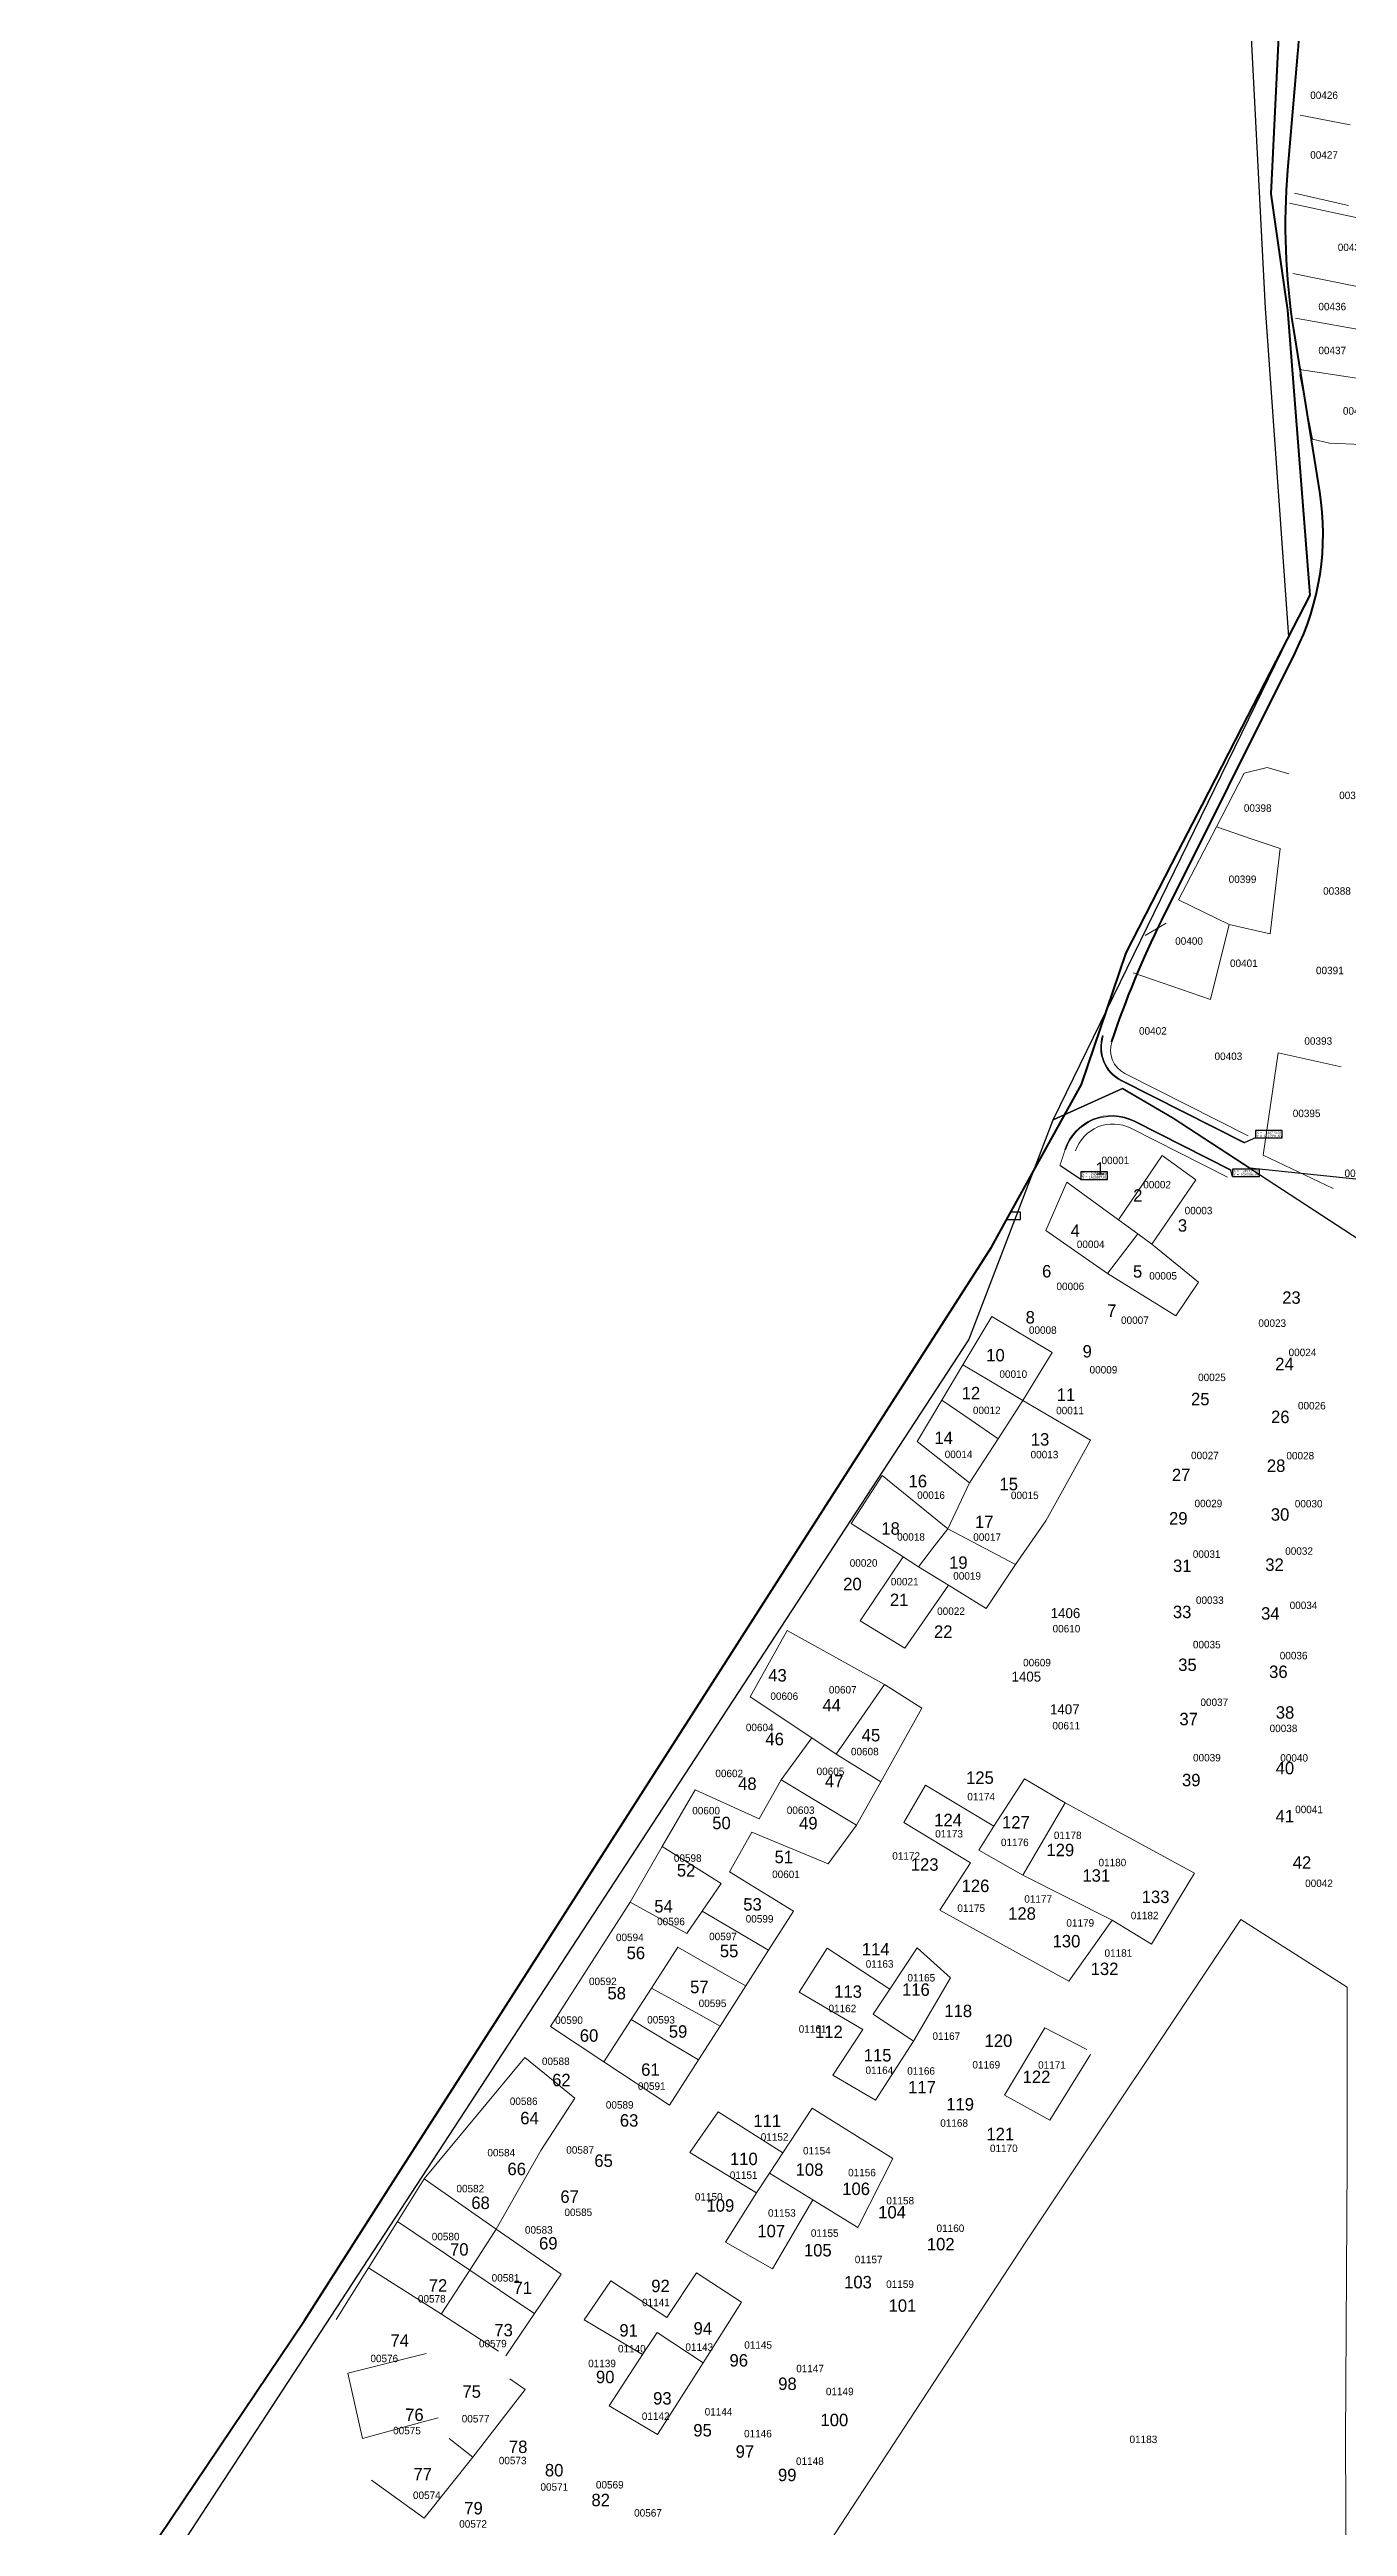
# Model space of a CAD drawing. Header units: metres. Extents: x 245232 to 248406, y 1633796 to 1637634.
# Drawn here: x 245489.5 to 245750.5, y 1635713.3 to 1636211.5 of the extents above; entities that cross this region are included whole.
import ezdxf
from ezdxf.enums import TextEntityAlignment as Align

# ---------------------------------------------------------------- set-up
doc = ezdxf.new("R2010")
doc.units = ezdxf.units.M
doc.header["$MEASUREMENT"] = 0
doc.linetypes.add('EZTrazos', pattern=[2e-05, 0, -2e-05])
for name, color, linetype, lineweight in [('AFTU_Terminus', 142, 'EZTrazos', 0), ('Bordure basse', 1, 'Continuous', 0), ('Carrefour1_Accotements', 7, 'Continuous', 0), ('Carrefour1_Bordures', 7, 'Continuous', 0), ('Carrefour1_Marquages', 6, 'Continuous', 0), ('Carrefour1_Points', 7, 'Continuous', 0), ('Cotation Coordonnées', 1, 'Continuous', 0)]:
    doc.layers.add(name, color=color, linetype=linetype, lineweight=lineweight)
for name, color, linetype in [('historique_numero_parcelle', 7, 'Continuous'), ('limites_sections', 7, 'Continuous'), ('numero_lot', 7, 'Continuous')]:
    doc.layers.add(name, color=color, linetype=linetype)
doc.layers.add('Limites_Communes', color=7, linetype='Continuous', lineweight=211, plot=False)
doc.layers.add('LIMITES_PARCELLES', color=7, linetype='Continuous', lineweight=0, true_color=0xffffff)
doc.styles.add('Style-ENGINEERING', font='ENGINEERING.shx')
doc.styles.add('Style-FANCY', font='FANCY.shx')
doc.styles.add('Style-WORKING', font='WORKING.shx')
doc.styles.add('Times 1.0', font='times.ttf', dxfattribs={"width": 0.99, "height": 0.0002})

msp = doc.modelspace()

# ---------------------------------------------------------------- linework, layer by layer
at = {"layer": 'AFTU_Terminus', "color": 32, "linetype": 'Continuous', "lineweight": 40, "flags": 128}
msp.add_lwpolyline([(245703.125, 1636011.866), (245703.148, 1636011.933, -0.035434), (245713.216, 1636036.339), (245740.013, 1636090.136, 0.156424), (245744.961, 1636122.486), (245739.737, 1636155.159, -0.060923), (245738.556, 1636187.208), (245740.548, 1636210.631, 0.068174), (245739.428, 1636232.452), (245739.184, 1636233.738, 0.051977), (245733.58, 1636252.43), (245733.53, 1636252.55, 0.018909), (245727.953, 1636264.615), (245721.425, 1636277.442, -0.013988), (245711.556, 1636298.254), (245711.348, 1636298.727, -0.020294), (245696.119, 1636337.5), (245686.638, 1636364.854, 0.003802), (245688.572, 1636365.525), (245683.565, 1636379.664, 0.003802), (245681.711, 1636379.007, 0.003802), (245679.885, 1636384.125)], format="xyb", dxfattribs=at)
at = {"layer": 'Bordure basse', "const_width": 0.16, "flags": 128}
for points in [[(245712.349, 1636000.399), (245709.338, 1636001.924), (245708.238, 1636002.488)], [(245709.559, 1635994.925), (245707.636, 1635995.902), (245706.784, 1635996.274), (245705.827, 1635996.608), (245705.303, 1635996.721)], [(245692.693, 1635987.014), (245693.746, 1635990.172), (245693.949, 1635990.718), (245694.183, 1635991.266)]]:
    msp.add_lwpolyline(points, dxfattribs=at)
at = {"layer": 'Carrefour1_Accotements', "flags": 128}
for points in [[(245730.585, 1635992.964), (245705.749, 1636005.508, -0.371718), (245703.125, 1636011.866)], [(245695.844, 1635989.925, -0.458026), (245706.922, 1635994.496), (245726.392, 1635984.663)]]:
    msp.add_lwpolyline(points, format="xyb", dxfattribs=at)
at = {"layer": 'Carrefour1_Bordures', "flags": 128}
for points in [[(245729.909, 1635991.625), (245705.072, 1636004.169, -0.372516), (245701.417, 1636013.065)], [(245693.809, 1635990.146, -0.458026), (245707.599, 1635995.835), (245727.069, 1635986.002)]]:
    msp.add_lwpolyline(points, format="xyb", dxfattribs=at)
at = {"layer": 'Carrefour1_Marquages', "flags": 128}
for points in [[(245729.841, 1635991.491), (245705.005, 1636004.035, -0.372516), (245701.274, 1636013.112)], [(245693.667, 1635990.193, -0.458026), (245707.666, 1635995.969), (245727.136, 1635986.136)]]:
    msp.add_lwpolyline(points, format="xyb", dxfattribs=at)
at = {"layer": 'Carrefour1_Points'}
msp.add_point((245705.005, 1636004.035), dxfattribs=at)
at = {"layer": 'Cotation Coordonnées', "color": 2, "lineweight": 30, "ltscale": 100, "flags": 128}
for points in [[(245732.014, 1635992.536), (245737.413, 1635992.536), (245737.413, 1635994.036), (245732.014, 1635994.036), (245732.014, 1635992.536), (245729.909, 1635991.625)], [(245696.914, 1635984.21), (245702.284, 1635984.21), (245702.284, 1635985.71), (245696.914, 1635985.71), (245696.914, 1635984.21), (245692.693, 1635987.014)], [(245727.386, 1635984.774), (245732.82, 1635984.774), (245732.82, 1635986.274), (245727.386, 1635986.274), (245727.386, 1635984.774), (245727.069, 1635986.002)], [(245681.971, 1635976.133), (245684.759, 1635976.133), (245684.759, 1635977.633), (245682.801, 1635977.633)]]:
    msp.add_lwpolyline(points, dxfattribs=at)
at = {"layer": 'Limites_Communes', "color": 210, "lineweight": 80, "flags": 128}
msp.add_lwpolyline([(245489.467, 1635678.453), (245540.749, 1635754.695), (245560.157, 1635785.035), (245579.708, 1635815.585), (245606.352, 1635857.221), (245607.889, 1635859.624), (245640.651, 1635910.818), (245678.905, 1635970.596), (245682.256, 1635976.648), (245696.343, 1636002.092), (245697.017, 1636003.309), (245706.013, 1636029.768), (245716.492, 1636050.126), (245721.308, 1636059.484), (245729.369, 1636075.144), (245743.055, 1636101.734), (245738.553, 1636159.016), (245738.018, 1636162.744), (245735.191, 1636182.426), (245737.086, 1636220.967)], dxfattribs=at)
at = {"layer": 'limites_parcelles'}
for p, q in [((245741.015, 1636198.244), (245751.041, 1636196.282)), ((245750.753, 1636180.064), (245739.898, 1636182.536)), ((245738.84, 1636180.552), (245761.065, 1636175.789)), ((245739.514, 1636166.391), (245759.085, 1636162.427)), ((245755.82, 1636154.587), (245740.056, 1636157.429)), ((245740.872, 1636147.09), (245754.173, 1636145.108)), ((245743.47, 1636133.059), (245740.957, 1636146.024)), ((245746.91, 1636132.265), (245743.47, 1636133.059)), ((245753.392, 1636132.001), (245746.91, 1636132.265)), ((245729.738, 1636065.881), (245734.395, 1636067.045)), ((245734.395, 1636067.045), (245738.734, 1636065.775)), ((245724.153, 1636055.126), (245729.738, 1636065.881)), ((245716.53, 1636040.447), (245724.153, 1636055.126)), ((245724.153, 1636055.126), (245731.376, 1636052.65)), ((245731.376, 1636052.65), (245736.986, 1636050.728)), ((245736.986, 1636050.728), (245734.994, 1636033.569)), ((245726.725, 1636035.459), (245716.53, 1636040.447)), ((245709.841, 1636033.284), (245714.075, 1636035.719)), ((245726.725, 1636035.459), (245722.994, 1636020.378)), ((245734.994, 1636033.569), (245726.725, 1636035.459)), ((245722.994, 1636020.378), (245707.399, 1636025.76)), ((245733.548, 1635989.046), (245736.608, 1636009.626)), ((245736.608, 1636009.626), (245749.281, 1636006.871)), ((245704.5, 1635976.042), (245713.231, 1635989.02)), ((245713.231, 1635989.02), (245720.042, 1635984.14)), ((245747.624, 1635982.361), (245733.548, 1635989.046)), ((245689.853, 1635973.9), (245694.113, 1635983.611)), ((245694.113, 1635983.611), (245704.5, 1635976.042)), ((245720.042, 1635984.14), (245711.179, 1635971.175)), ((245702.289, 1635965.301), (245689.853, 1635973.9)), ((245708.342, 1635973.242), (245702.289, 1635965.301)), ((245708.342, 1635973.242), (245704.5, 1635976.042)), ((245711.179, 1635971.175), (245708.342, 1635973.242)), ((245711.179, 1635971.175), (245720.545, 1635963.506)), ((245715.978, 1635956.727), (245702.289, 1635965.301)), ((245720.545, 1635963.506), (245715.978, 1635956.727)), ((245673.192, 1635946.935), (245678.98, 1635956.631)), ((245678.98, 1635956.631), (245691.109, 1635949.384)), ((245691.109, 1635949.384), (245685.251, 1635939.736)), ((245668.949, 1635939.828), (245673.192, 1635946.935)), ((245679.061, 1635943.431), (245673.192, 1635946.935)), ((245685.251, 1635939.736), (245679.061, 1635943.431)), ((245663.969, 1635931.488), (245668.949, 1635939.828)), ((245668.949, 1635939.828), (245674.837, 1635935.765)), ((245685.251, 1635939.736), (245680.246, 1635932.032)), ((245685.251, 1635939.736), (245698.824, 1635931.76)), ((245674.837, 1635935.765), (245680.246, 1635932.032)), ((245674.483, 1635923.161), (245663.969, 1635931.488)), ((245680.246, 1635932.032), (245674.483, 1635923.161)), ((245698.824, 1635931.76), (245694.534, 1635924.002)), ((245650.71, 1635915), (245656.946, 1635924.644)), ((245656.946, 1635924.644), (245670.142, 1635913.919)), ((245670.142, 1635913.919), (245674.483, 1635923.161)), ((245694.534, 1635924.002), (245689.837, 1635915.51)), ((245661.166, 1635908.258), (245650.71, 1635915)), ((245667.467, 1635910.469), (245670.142, 1635913.919)), ((245670.142, 1635913.919), (245683.768, 1635906.775)), ((245689.837, 1635915.51), (245683.768, 1635906.775)), ((245652.526, 1635895.387), (245661.166, 1635908.258)), ((245661.166, 1635908.258), (245664.225, 1635906.286)), ((245664.225, 1635906.286), (245667.467, 1635910.469)), ((245670.267, 1635902.566), (245661.485, 1635889.898)), ((245670.267, 1635902.566), (245664.225, 1635906.286)), ((245677.862, 1635897.889), (245670.267, 1635902.566)), ((245683.768, 1635906.775), (245677.862, 1635897.889)), ((245630.375, 1635880.105), (245637.824, 1635893.474)), ((245637.824, 1635893.474), (245657.39, 1635882.618)), ((245661.485, 1635889.898), (245652.526, 1635895.387)), ((245647.705, 1635868.596), (245657.39, 1635882.618)), ((245657.39, 1635882.618), (245664.903, 1635877.856)), ((245642.797, 1635871.856), (245630.375, 1635880.105)), ((245664.903, 1635877.856), (245656.67, 1635863.054)), ((245636.626, 1635863.417), (245642.797, 1635871.856)), ((245642.797, 1635871.856), (245647.705, 1635868.596)), ((245647.705, 1635868.596), (245656.67, 1635863.054)), ((245632.206, 1635855.574), (245636.626, 1635863.417)), ((245651.806, 1635854.308), (245636.626, 1635863.417)), ((245656.67, 1635863.054), (245651.806, 1635854.308)), ((245656.67, 1635863.054), (245656.67, 1635863.054)), ((245679.429, 1635854.123), (245685.567, 1635863.648)), ((245685.567, 1635863.648), (245693.753, 1635858.82)), ((245612.72, 1635849.995), (245619.343, 1635861.389)), ((245619.343, 1635861.389), (245632.206, 1635855.574)), ((245661.315, 1635854.842), (245665.654, 1635862.391)), ((245665.654, 1635862.391), (245679.429, 1635854.123)), ((245693.753, 1635858.82), (245685.249, 1635844.281)), ((245693.753, 1635858.82), (245719.778, 1635844.647)), ((245630.706, 1635852.913), (245626.215, 1635844.945)), ((245646.098, 1635846.544), (245630.706, 1635852.913)), ((245651.806, 1635854.308), (245646.098, 1635846.544)), ((245674.711, 1635846.715), (245661.315, 1635854.842)), ((245676.359, 1635849.255), (245679.429, 1635854.123)), ((245606.245, 1635838.857), (245612.72, 1635849.995)), ((245624.583, 1635842.582), (245612.72, 1635849.995)), ((245685.249, 1635844.281), (245676.359, 1635849.255)), ((245620.737, 1635837.015), (245624.583, 1635842.582)), ((245626.215, 1635844.945), (245639.073, 1635836.986)), ((245668.528, 1635837.19), (245674.711, 1635846.715)), ((245703.188, 1635835.232), (245685.249, 1635844.281)), ((245719.778, 1635844.647), (245711.126, 1635830.364)), ((245590.237, 1635813.854), (245606.245, 1635838.857)), ((245606.245, 1635838.857), (245617.622, 1635832.507)), ((245617.622, 1635832.507), (245620.737, 1635837.015)), ((245620.737, 1635837.015), (245634.096, 1635829.188)), ((245639.073, 1635836.986), (245634.096, 1635829.188)), ((245694.51, 1635822.955), (245668.528, 1635837.19)), ((245685.937, 1635770.679), (245729.064, 1635835.37)), ((245703.188, 1635835.232), (245694.51, 1635822.955)), ((245711.126, 1635830.364), (245703.188, 1635835.232)), ((245729.064, 1635835.37), (245750.496, 1635821.743)), ((245610.551, 1635821.563), (245615.843, 1635829.754)), ((245615.843, 1635829.754), (245626.73, 1635823.573)), ((245634.096, 1635829.187), (245629.508, 1635821.996)), ((245634.096, 1635829.188), (245634.096, 1635829.187)), ((245640.254, 1635820.754), (245645.907, 1635829.551)), ((245645.907, 1635829.551), (245658.475, 1635821.334)), ((245658.475, 1635821.334), (245663.981, 1635829.613)), ((245663.981, 1635829.613), (245670.654, 1635823.577)), ((245626.73, 1635823.573), (245629.508, 1635821.996)), ((245670.654, 1635823.577), (245663.246, 1635810.877)), ((245610.551, 1635821.563), (245606.454, 1635815.221)), ((245620.041, 1635816.303), (245610.551, 1635821.563)), ((245629.508, 1635821.996), (245624.351, 1635813.915)), ((245653.077, 1635813.215), (245640.254, 1635820.754)), ((245658.475, 1635821.334), (245655.143, 1635816.323)), ((245750.496, 1635821.743), (245750.496, 1635786.686)), ((245600.972, 1635806.737), (245590.237, 1635813.854)), ((245606.454, 1635815.221), (245600.972, 1635806.737)), ((245614.578, 1635810.366), (245606.454, 1635815.221)), ((245624.351, 1635813.915), (245620.014, 1635807.118)), ((245624.351, 1635813.915), (245620.041, 1635816.303)), ((245646.991, 1635804.064), (245653.077, 1635813.215)), ((245655.143, 1635816.323), (245663.246, 1635810.877)), ((245681.558, 1635800.018), (245689.684, 1635813.527)), ((245689.684, 1635813.527), (245698.124, 1635809.186)), ((245620.014, 1635807.118), (245614.578, 1635810.366)), ((245663.246, 1635810.877), (245655.573, 1635798.971)), ((245698.832, 1635808.167), (245690.657, 1635794.981)), ((245564.837, 1635783.162), (245585.042, 1635807.576)), ((245585.042, 1635807.576), (245595.132, 1635799.434)), ((245614.182, 1635797.979), (245600.972, 1635806.737)), ((245620.014, 1635807.118), (245614.182, 1635797.979)), ((245655.573, 1635798.971), (245646.991, 1635804.064)), ((245595.132, 1635799.434), (245588.253, 1635788.85)), ((245690.657, 1635794.981), (245681.558, 1635800.018)), ((245618.283, 1635788.453), (245623.97, 1635796.633)), ((245623.97, 1635796.633), (245636.93, 1635788.404)), ((245636.93, 1635788.404), (245642.858, 1635797.4)), ((245642.858, 1635797.4), (245650.913, 1635792.375)), ((245588.253, 1635788.85), (245579.327, 1635773.061)), ((245631.645, 1635780.384), (245618.283, 1635788.453)), ((245636.93, 1635788.404), (245634.256, 1635784.346)), ((245650.913, 1635792.375), (245659.075, 1635787.283)), ((245559.456, 1635774.574), (245564.837, 1635783.162)), ((245564.837, 1635783.162), (245579.327, 1635773.061)), ((245631.645, 1635780.384), (245634.256, 1635784.346)), ((245634.256, 1635784.346), (245643.014, 1635778.935)), ((245659.075, 1635787.283), (245652.018, 1635773.372)), ((245750.496, 1635786.686), (245750.099, 1635730.594)), ((245625.427, 1635770.462), (245631.645, 1635780.384)), ((245643.014, 1635778.935), (245634.882, 1635765.099)), ((245652.018, 1635773.372), (245643.014, 1635778.935)), ((245553.622, 1635765.264), (245559.456, 1635774.574)), ((245569.304, 1635767.956), (245559.456, 1635774.574)), ((245573.983, 1635764.811), (245579.327, 1635773.061)), ((245579.327, 1635773.061), (245592.354, 1635763.979)), ((245573.983, 1635764.811), (245569.304, 1635767.956)), ((245624.951, 1635677.413), (245685.937, 1635770.679)), ((245634.882, 1635765.099), (245625.427, 1635770.462)), ((245547.105, 1635754.864), (245553.622, 1635765.264)), ((245553.622, 1635765.264), (245568.304, 1635755.948)), ((245568.261, 1635755.976), (245573.983, 1635764.811)), ((245583.044, 1635758.722), (245573.983, 1635764.811)), ((245592.354, 1635763.979), (245586.994, 1635756.067)), ((245613.659, 1635755.273), (245619.569, 1635764.256)), ((245619.569, 1635764.256), (245628.655, 1635758.368)), ((245586.994, 1635756.067), (245583.044, 1635758.722)), ((245597.031, 1635754.853), (245602.354, 1635762.683)), ((245602.354, 1635762.683), (245613.659, 1635755.273)), ((245628.655, 1635758.368), (245620.916, 1635746.184)), ((245568.304, 1635755.948), (245568.261, 1635755.976)), ((245579.75, 1635748.54), (245568.304, 1635755.948)), ((245586.994, 1635756.067), (245581.241, 1635747.575)), ((245608.755, 1635747.819), (245597.031, 1635754.853)), ((245549.492, 1635744.081), (245565.218, 1635748.038)), ((245608.755, 1635747.819), (245611.684, 1635752.271)), ((245611.684, 1635752.271), (245620.916, 1635746.184)), ((245552.392, 1635730.981), (245549.492, 1635744.081)), ((245582.035, 1635742.945), (245585.136, 1635740.821)), ((245602.001, 1635737.553), (245608.755, 1635747.819)), ((245620.916, 1635746.184), (245611.737, 1635731.733)), ((245585.136, 1635740.821), (245574.627, 1635727.202)), ((245565.057, 1635734.414), (245552.392, 1635730.981)), ((245567.649, 1635735.117), (245565.057, 1635734.414)), ((245611.737, 1635731.733), (245602.001, 1635737.553)), ((245574.627, 1635727.202), (245569.848, 1635730.973)), ((245750.099, 1635730.594), (245750.363, 1635691.039)), ((245574.627, 1635727.202), (245564.837, 1635714.899)), ((245564.837, 1635714.899), (245554.254, 1635722.572))]:
    msp.add_line(p, q, dxfattribs=at)
at = {"layer": 'limites_sections', "flags": 128}
for points in [[(245759.934, 1635983.464), (245730.862, 1635986.49), (245715.487, 1635996.523), (245705.298, 1636002.476), (245691.302, 1635996.202), (245738.719, 1636093.311), (245734.059, 1636159.414), (245729.296, 1636251.489)], [(245506.207, 1635694.504), (245674.383, 1635951.917), (245691.302, 1635996.202), (245705.298, 1636002.476), (245715.487, 1635996.523), (245917.985, 1635864.385), (246128.206, 1635727.098), (246186.553, 1635682.48)]]:
    msp.add_lwpolyline(points, dxfattribs=at)

# ---------------------------------------------------------------- texts
at = {"layer": 'Cotation Coordonnées', "color": 2, "lineweight": 30, "ltscale": 100, "style": 'Times 1.0', "width": 0.99}
for s, p in [('Y = ', (245732.18, 1635992.702)), ('X = ', (245732.18, 1635993.369)), ('Y = ', (245697.08, 1635984.376)), ('X = ', (245697.08, 1635985.043)), ('Y = ', (245727.552, 1635984.94)), ('X = ', (245727.552, 1635985.607))]:
    msp.add_text(s, height=0.5, dxfattribs=at).set_placement(p)
for s, p in [('1635991.63', (245737.248, 1635992.702)), ('245729.91', (245737.248, 1635993.369)), ('1635987.01', (245702.12, 1635984.376)), ('245692.69', (245702.119, 1635985.043)), ('1635986.00', (245732.655, 1635984.94)), ('245727.07', (245732.655, 1635985.607))]:
    msp.add_text(s, height=0.5, dxfattribs=at).set_placement(p, align=Align.RIGHT)
at = {"layer": 'historique_numero_parcelle', "style": 'Style-FANCY'}
for s, p in [('00426', (245745.827, 1636202.264)), ('00427', (245745.827, 1636190.252)), ('00434', (245751.368, 1636171.669)), ('00436', (245747.469, 1636159.759)), ('00437', (245747.469, 1636150.93)), ('00439', (245752.399, 1636138.762)), ('00386', (245751.65, 1636061.44)), ('00398', (245732.47, 1636058.888)), ('00399', (245729.421, 1636044.573)), ('00388', (245748.418, 1636042.215)), ('00400', (245718.664, 1636032.137)), ('00401', (245729.687, 1636027.678)), ('00391', (245746.981, 1636026.225)), ('00402', (245711.394, 1636014.067)), ('00393', (245744.647, 1636012.031)), ('00403', (245726.58, 1636008.963)), ('00395', (245742.313, 1635997.478)), ('00001', (245703.843, 1635988.024)), ('00002', (245712.241, 1635983.142)), ('00397', (245752.727, 1635985.44)), ('00003', (245720.572, 1635977.932)), ('00004', (245698.877, 1635971.148)), ('00006', (245694.785, 1635962.681)), ('00005', (245713.447, 1635964.806)), ('00008', (245689.247, 1635953.889)), ('00007', (245707.776, 1635955.883)), ('00023', (245735.396, 1635955.294)), ('00024', (245741.479, 1635949.399)), ('00010', (245683.313, 1635945.033)), ('00009', (245701.447, 1635945.91)), ('00025', (245723.271, 1635944.381)), ('00012', (245677.975, 1635937.751)), ('00011', (245694.727, 1635937.712)), ('00026', (245743.36, 1635938.683)), ('00014', (245672.305, 1635928.893)), ('00013', (245689.583, 1635928.853)), ('00027', (245721.854, 1635928.68)), ('00028', (245741.037, 1635928.636)), ('00016', (245666.768, 1635920.692)), ('00015', (245685.622, 1635920.648)), ('00029', (245722.555, 1635919.018)), ('00030', (245742.723, 1635918.972)), ('00018', (245662.741, 1635912.291)), ('00017', (245678.047, 1635912.256)), ('00020', (245653.203, 1635907.055)), ('00031', (245722.204, 1635908.835)), ('00032', (245740.796, 1635909.448)), ('00021', (245661.472, 1635903.291)), ('00019', (245674.022, 1635904.445)), ('00022', (245670.787, 1635897.356)), ('00033', (245722.838, 1635899.568)), ('00034', (245741.691, 1635898.539)), ('00610', (245694.007, 1635893.832)), ('00609', (245688.079, 1635887.012)), ('00035', (245722.227, 1635890.633)), ('00036', (245739.697, 1635888.424)), ('00606', (245637.248, 1635880.262)), ('00607', (245649.01, 1635881.549)), ('00037', (245723.744, 1635879.038)), ('00604', (245632.307, 1635873.966)), ('00611', (245693.962, 1635874.316)), ('00038', (245737.659, 1635873.787)), ('00608', (245653.45, 1635869.12)), ('00039', (245722.254, 1635867.89)), ('00040', (245739.804, 1635867.849)), ('00602', (245626.176, 1635864.715)), ('00605', (245646.543, 1635865.128)), ('00600', (245621.527, 1635857.234)), ('00603', (245640.547, 1635857.322)), ('01174', (245676.852, 1635860.05)), ('00041', (245742.802, 1635857.47)), ('01173', (245670.396, 1635852.591)), ('01178', (245694.26, 1635852.273)), ('00598', (245617.826, 1635847.699)), ('01172', (245661.764, 1635848.126)), ('01176', (245683.613, 1635850.852)), ('01180', (245703.247, 1635846.798)), ('00601', (245637.593, 1635844.434)), ('00042', (245744.804, 1635842.622)), ('01175', (245674.846, 1635837.631)), ('01177', (245688.317, 1635839.473)), ('00596', (245614.463, 1635834.943)), ('00597', (245624.918, 1635831.928)), ('00599', (245632.284, 1635835.476)), ('01179', (245696.781, 1635834.657)), ('01182', (245709.727, 1635836.138)), ('00594', (245606.178, 1635831.742)), ('01181', (245704.453, 1635828.594)), ('00592', (245600.754, 1635822.9)), ('01163', (245656.426, 1635826.405)), ('01165', (245664.812, 1635823.625)), ('00595', (245622.818, 1635818.479)), ('01162', (245648.932, 1635817.453)), ('00590', (245593.953, 1635815.096)), ('00593', (245612.463, 1635815.168)), ('01161', (245642.945, 1635813.327)), ('01167', (245669.842, 1635811.885)), ('00588', (245591.29, 1635806.823)), ('01164', (245656.376, 1635805.016)), ('01166', (245664.768, 1635804.883)), ('01169', (245677.877, 1635806.116)), ('01171', (245691.098, 1635806.086)), ('00586', (245584.833, 1635798.789)), ('00589', (245604.146, 1635798.054)), ('00591', (245610.592, 1635801.834)), ('01168', (245671.412, 1635794.402)), ('00584', (245580.326, 1635788.449)), ('00587', (245596.193, 1635788.988)), ('01152', (245635.307, 1635791.612)), ('01154', (245643.807, 1635788.832)), ('01170', (245681.402, 1635789.32)), ('01151', (245629.081, 1635783.921)), ('01156', (245652.88, 1635784.441)), ('00582', (245574.101, 1635781.22)), ('01150', (245622.058, 1635779.567)), ('01158', (245660.569, 1635778.788)), ('00583', (245587.877, 1635772.909)), ('00585', (245595.819, 1635776.455)), ('01153', (245636.765, 1635776.314)), ('01155', (245645.379, 1635772.269)), ('01160', (245670.673, 1635773.246)), ('00580', (245569.135, 1635771.572)), ('00581', (245581.187, 1635763.265)), ('01157', (245654.219, 1635766.959)), ('00578', (245566.347, 1635759.045)), ('01141', (245611.431, 1635758.318)), ('01159', (245660.53, 1635762)), ('00579', (245578.628, 1635750.046)), ('01140', (245606.582, 1635749.016)), ('01143', (245620.149, 1635749.33)), ('01145', (245631.991, 1635749.762)), ('00576', (245556.798, 1635747.048)), ('01139', (245600.596, 1635746.04)), ('01147', (245642.442, 1635745.023)), ('01149', (245648.409, 1635740.409)), ('00575', (245561.363, 1635732.548)), ('00577', (245575.164, 1635734.931)), ('01142', (245611.379, 1635735.436)), ('01144', (245624.028, 1635736.326)), ('01146', (245631.95, 1635731.938)), ('01183', (245709.483, 1635730.785)), ('00573', (245582.617, 1635726.519)), ('01148', (245642.399, 1635726.394)), ('00574', (245565.357, 1635719.545)), ('00571', (245590.998, 1635721.21)), ('00569', (245602.15, 1635721.645)), ('00572', (245574.656, 1635713.773)), ('00567', (245609.84, 1635715.992))]:
    msp.add_text(s, height=1.5, dxfattribs=at).set_placement(p, align=Align.MIDDLE_CENTER)
at = {"layer": 'numero_lot', "linetype": 'Continuous', "style": 'Style-WORKING'}
for s, p in [('1', (245699.84, 1635985.153)), ('2', (245707.419, 1635979.714)), ('4', (245694.847, 1635972.652)), ('3', (245716.413, 1635973.693)), ('6', (245689.096, 1635964.484)), ('5', (245707.384, 1635964.441)), ('8', (245685.798, 1635955.218)), ('7', (245702.18, 1635956.544)), ('23', (245737.398, 1635959.19)), ('10', (245677.866, 1635947.6)), ('9', (245697.248, 1635948.374)), ('24', (245736.002, 1635945.829)), ('12', (245672.935, 1635939.975)), ('11', (245692.042, 1635939.658)), ('25', (245719.063, 1635938.777)), ('26', (245735.158, 1635935.195)), ('14', (245667.454, 1635930.987)), ('13', (245686.834, 1635930.67)), ('28', (245734.317, 1635925.378)), ('16', (245662.248, 1635922.272)), ('15', (245680.535, 1635921.684)), ('27', (245715.205, 1635923.513)), ('29', (245714.639, 1635914.787)), ('30', (245735.113, 1635915.558)), ('18', (245656.767, 1635912.739)), ('17', (245675.604, 1635914.06)), ('19', (245670.4, 1635905.89)), ('31', (245715.436, 1635905.24)), ('32', (245733.998, 1635905.47)), ('20', (245649.098, 1635901.575)), ('21', (245658.49, 1635898.387)), ('33', (245715.415, 1635895.968)), ('34', (245733.156, 1635895.654)), ('22', (245667.364, 1635891.988)), ('35', (245716.482, 1635885.328)), ('43', (245634.019, 1635883.215)), ('36', (245734.767, 1635883.923)), ('44', (245644.924, 1635877.189)), ('38', (245736.113, 1635875.738)), ('46', (245633.443, 1635870.398)), ('45', (245652.826, 1635871.171)), ('37', (245716.73, 1635874.418)), ('48', (245627.964, 1635861.41)), ('47', (245645.435, 1635861.916)), ('125', (245673.818, 1635862.626)), ('39', (245717.248, 1635862.144)), ('40', (245736.087, 1635864.556)), ('50', (245622.759, 1635853.513)), ('49', (245640.228, 1635853.473)), ('124', (245667.404, 1635854.109)), ('127', (245681.043, 1635853.651)), ('41', (245736.075, 1635854.901)), ('51', (245635.3, 1635846.666)), ('123', (245662.694, 1635845.162)), ('129', (245689.982, 1635848.085)), ('42', (245739.52, 1635845.567)), ('52', (245615.64, 1635843.984)), ('126', (245672.914, 1635840.874)), ('131', (245697.216, 1635842.949)), ('54', (245611.098, 1635836.749)), ('53', (245629, 1635837.135)), ('128', (245682.28, 1635835.306)), ('133', (245709.141, 1635838.657)), ('56', (245605.535, 1635827.378)), ('55', (245624.29, 1635827.762)), ('114', (245652.851, 1635828.123)), ('130', (245691.218, 1635829.74)), ('57', (245618.306, 1635820.524)), ('132', (245698.878, 1635824.178)), ('58', (245601.68, 1635819.282)), ('113', (245647.29, 1635819.604)), ('116', (245660.931, 1635819.999)), ('118', (245669.446, 1635815.714)), ('60', (245596.12, 1635810.764)), ('59', (245614.023, 1635811.575)), ('112', (245643.434, 1635811.509)), ('115', (245653.228, 1635806.793)), ('120', (245677.531, 1635809.723)), ('62', (245590.558, 1635801.819)), ('61', (245608.464, 1635803.91)), ('117', (245662.165, 1635800.374)), ('122', (245685.188, 1635802.454)), ('119', (245669.829, 1635796.944)), ('64', (245584.146, 1635794.155)), ('63', (245604.178, 1635793.683)), ('111', (245631.032, 1635793.621)), ('121', (245677.914, 1635790.954)), ('65', (245599.045, 1635785.59)), ('110', (245626.325, 1635785.954)), ('66', (245581.566, 1635783.924)), ('108', (245639.534, 1635783.791)), ('68', (245574.304, 1635777.116)), ('67', (245592.209, 1635778.354)), ('109', (245621.615, 1635776.58)), ('106', (245648.904, 1635779.93)), ('107', (245631.833, 1635771.438)), ('104', (245656.139, 1635775.221)), ('70', (245570.02, 1635767.741)), ('69', (245587.924, 1635768.98)), ('105', (245641.202, 1635767.578)), ('102', (245665.928, 1635768.8)), ('72', (245565.741, 1635760.5)), ('92', (245610.494, 1635760.397)), ('103', (245649.286, 1635761.16)), ('71', (245582.789, 1635760.033)), ('101', (245658.226, 1635756.447)), ('73', (245578.933, 1635751.511)), ('91', (245604.08, 1635751.453)), ('94', (245619, 1635751.846)), ('74', (245558.043, 1635749.427)), ('96', (245626.232, 1635745.43)), ('90', (245599.369, 1635742.08)), ('98', (245636.025, 1635740.715)), ('75', (245572.511, 1635739.155)), ('93', (245610.868, 1635737.788)), ('76', (245560.992, 1635734.49)), ('95', (245618.952, 1635731.371)), ('100', (245644.533, 1635733.444)), ('78', (245581.863, 1635728.044)), ('97', (245627.468, 1635727.085)), ('77', (245562.67, 1635722.542)), ('80', (245589.098, 1635723.334)), ('99', (245635.983, 1635722.374)), ('79', (245572.883, 1635715.693)), ('82', (245598.461, 1635717.34))]:
    msp.add_text(s, height=2.5, rotation=359.8677, dxfattribs=at).set_placement(p)
at = {"layer": 'numero_lot', "linetype": 'Continuous', "style": 'Style-ENGINEERING'}
for s, p in [('1406', (245693.81, 1635896.962)), ('1405', (245685.935, 1635884.203)), ('1407', (245693.674, 1635877.614))]:
    msp.add_text(s, height=2, rotation=359.8677, dxfattribs=at).set_placement(p, align=Align.MIDDLE_CENTER)

doc.saveas('drawing.dxf')
